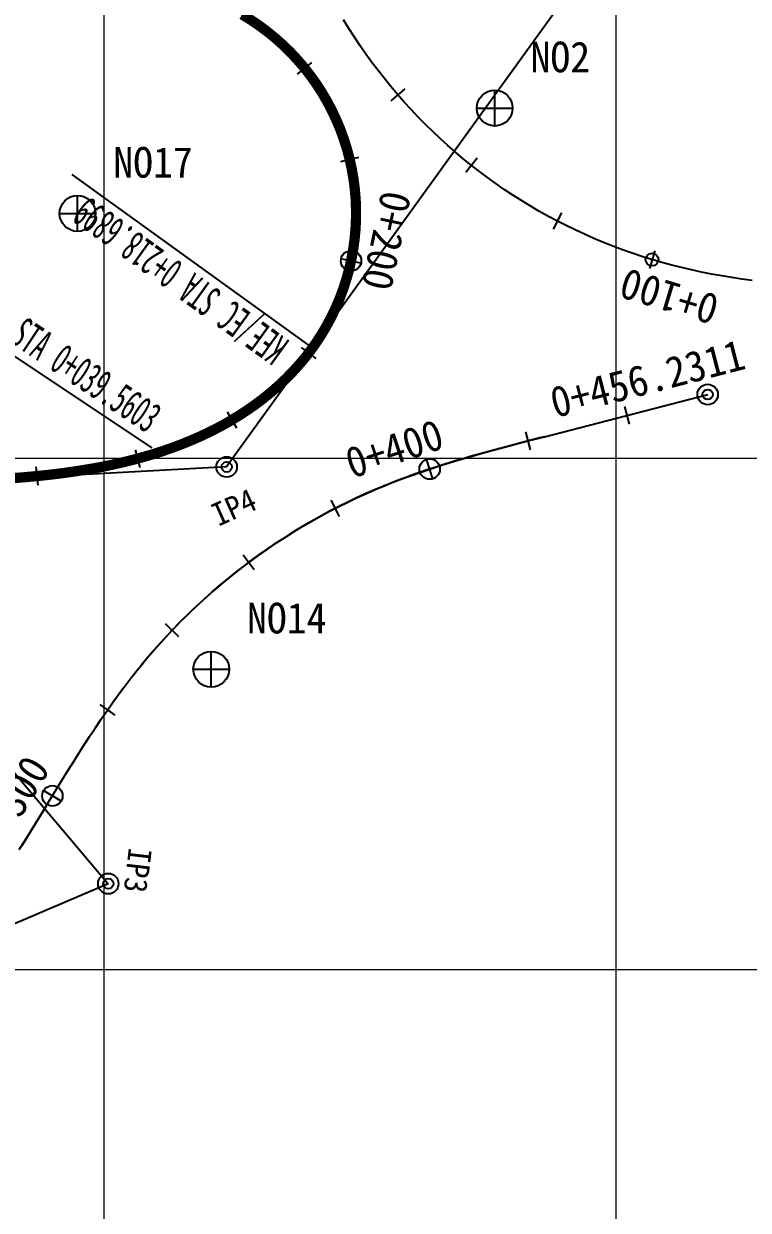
# Model space of a CAD drawing. Header units: metres. Extents: x 222706 to 224249, y 221324 to 222332.
# Drawn here: x 223191.6 to 223333.1, y 221756.6 to 221988.5 of the extents above; entities that cross this region are included whole.
import ezdxf
from ezdxf.enums import TextEntityAlignment as Align

# ---------------------------------------------------------------- set-up
doc = ezdxf.new("R2010")
doc.units = ezdxf.units.M
for name, color, linetype in [('CA-ALGN-CNTL', 2, 'Continuous'), ('CA-ALGN-IPLN', 1, 'Continuous'), ('CA-ALGN-IPSM', 2, 'Continuous'), ('CA-ALGN-STSM', 2, 'Continuous'), ('CA-ALGN-SUBL', 1, 'Continuous'), ('CA-ALGN-SUBT', 2, 'Continuous'), ('CA-ALGN-TEXT', 3, 'Continuous'), ('CV-GRID-LINE', 1, 'Continuous'), ('CV-SURV-SYMB', 3, 'Continuous'), ('CV-SURV-TEXT', 3, 'Continuous')]:
    doc.layers.add(name, color=color, linetype=linetype)
doc.styles.add('GTXT', font='DotumChe.ttf')
doc.styles.add('Han_Romanstyle', font='DotumChe.ttf')

# ---------------------------------------------------------------- blocks, each defined once
blk = doc.blocks.new('CASTAMS')
blk.add_line((0, -1.5), (0, 1.5))
at = {"style": 'GTXT', "flags": 1}
for tag, p in [('STA_DST', (0, -3.62)), ('XSEC_DAT', (0, -6.85))]:
    blk.add_attdef(tag, text='', height=2.5, dxfattribs=at).set_placement(p, align=Align.MIDDLE)

msp = doc.modelspace()

# ---------------------------------------------------------------- linework, layer by layer
at = {"layer": 'CA-ALGN-CNTL'}
for p, q in [((223293.27, 221907.8), (223325.16, 221916.04)), ((223195.94, 221835.58), (223195.95, 221835.6))]:
    msp.add_line(p, q, dxfattribs=at)
at = {"layer": 'CA-ALGN-CNTL', "const_width": 2}
msp.add_lwpolyline([(223234.22, 221990.33), (223235.93, 221989.28), (223237.58, 221988.16), (223239.18, 221986.96), (223240.73, 221985.69), (223242.22, 221984.36), (223243.65, 221982.96), (223245.02, 221981.5), (223246.32, 221979.98), (223247.55, 221978.41), (223248.71, 221976.78), (223249.8, 221975.1), (223250.81, 221973.37), (223251.74, 221971.6), (223252.59, 221969.79), (223253.37, 221967.95), (223254.05, 221966.07), (223254.66, 221964.17), (223255.18, 221962.24), (223255.61, 221960.28), (223255.96, 221958.31), (223256.22, 221956.33), (223256.39, 221954.34), (223256.47, 221952.34), (223256.46, 221950.34), (223256.37, 221948.34), (223256.18, 221946.35), (223255.91, 221944.37), (223255.55, 221942.4), (223255.1, 221940.45), (223254.57, 221938.53), (223253.95, 221936.63), (223253.25, 221934.75), (223252.46, 221932.91), (223251.6, 221931.11), (223250.65, 221929.35), (223249.63, 221927.63), (223248.53, 221925.96), (223247.99, 221925.2), (223246.79, 221923.6), (223245.52, 221922.06), (223244.18, 221920.57), (223242.78, 221919.14), (223241.33, 221917.77), (223239.83, 221916.45), (223238.27, 221915.19), (223236.67, 221913.99), (223235.03, 221912.85), (223233.35, 221911.76), (223231.64, 221910.73), (223229.89, 221909.76), (223228.11, 221908.84), (223226.31, 221907.98), (223224.48, 221907.17), (223222.63, 221906.41), (223220.76, 221905.7), (223218.87, 221905.04), (223216.97, 221904.42), (223215.05, 221903.86), (223213.12, 221903.33), (223211.18, 221902.85), (223209.23, 221902.4), (223207.27, 221901.99), (223205.31, 221901.62), (223203.34, 221901.29), (223201.36, 221900.98), (223199.38, 221900.7), (223197.4, 221900.45), (223195.41, 221900.23), (223193.42, 221900.03), (223191.43, 221899.85), (223189.43, 221899.69)], dxfattribs=at)
at = {"layer": 'CA-ALGN-CNTL'}
for points in [[(223333.85, 221938.36), (223331.86, 221938.62), (223329.88, 221938.91), (223327.91, 221939.23), (223325.94, 221939.59), (223323.98, 221939.98), (223322.02, 221940.4), (223320.08, 221940.85), (223318.14, 221941.34), (223316.21, 221941.86), (223314.29, 221942.42), (223314.21, 221942.45), (223312.3, 221943.04), (223310.4, 221943.68), (223308.51, 221944.34), (223306.64, 221945.05), (223304.78, 221945.79), (223302.94, 221946.56), (223301.11, 221947.37), (223299.3, 221948.21), (223297.5, 221949.09), (223295.72, 221950), (223293.96, 221950.94), (223292.21, 221951.92), (223290.48, 221952.93), (223288.78, 221953.97), (223287.09, 221955.05), (223285.42, 221956.15), (223283.78, 221957.29), (223282.16, 221958.46), (223280.56, 221959.66), (223278.98, 221960.89), (223277.42, 221962.14), (223275.89, 221963.43), (223274.39, 221964.75), (223272.9, 221966.09), (223271.45, 221967.46), (223270.02, 221968.86), (223268.62, 221970.29), (223267.24, 221971.74), (223265.89, 221973.22), (223264.57, 221974.72), (223263.28, 221976.25), (223262.02, 221977.8), (223260.79, 221979.37), (223259.59, 221980.97), (223258.41, 221982.59), (223257.27, 221984.24), (223256.16, 221985.9), (223255.08, 221987.58), (223254.04, 221989.29)], [(223191.45, 221899.85), (223191.58, 221899.86), (223191.7, 221899.87), (223191.82, 221899.88), (223191.95, 221899.89), (223192.07, 221899.9), (223192.2, 221899.92), (223192.32, 221899.93), (223192.45, 221899.94), (223192.57, 221899.95), (223192.7, 221899.96), (223192.82, 221899.97), (223192.95, 221899.98), (223193.07, 221900), (223193.19, 221900.01), (223193.32, 221900.02), (223193.44, 221900.03), (223193.57, 221900.04), (223193.69, 221900.05), (223193.82, 221900.07), (223193.94, 221900.08), (223194.07, 221900.09), (223194.19, 221900.1), (223194.31, 221900.12), (223194.44, 221900.13), (223194.56, 221900.14), (223194.69, 221900.15), (223194.81, 221900.17), (223194.94, 221900.18), (223195.06, 221900.19), (223195.18, 221900.21), (223195.31, 221900.22), (223195.43, 221900.23), (223195.56, 221900.25), (223195.68, 221900.26), (223195.81, 221900.27), (223195.93, 221900.29), (223196.05, 221900.3), (223196.18, 221900.31), (223196.3, 221900.33), (223196.43, 221900.34), (223196.55, 221900.36), (223196.68, 221900.37), (223196.8, 221900.38), (223196.92, 221900.4), (223197.05, 221900.41), (223197.17, 221900.43), (223197.3, 221900.44), (223197.42, 221900.46), (223197.54, 221900.47), (223197.67, 221900.49), (223197.79, 221900.5), (223197.92, 221900.52), (223198.04, 221900.53), (223198.16, 221900.55), (223198.29, 221900.56), (223198.41, 221900.58), (223198.54, 221900.59), (223198.66, 221900.61), (223198.78, 221900.63), (223198.91, 221900.64), (223199.03, 221900.66), (223199.16, 221900.67), (223199.28, 221900.69), (223199.4, 221900.71), (223199.53, 221900.72), (223199.65, 221900.74), (223199.78, 221900.76), (223199.9, 221900.77), (223200.02, 221900.79), (223200.15, 221900.81), (223200.27, 221900.83), (223200.4, 221900.84), (223200.52, 221900.86), (223200.64, 221900.88), (223200.77, 221900.89), (223200.89, 221900.91), (223201.01, 221900.93), (223201.14, 221900.95), (223201.26, 221900.97), (223201.39, 221900.98), (223201.51, 221901), (223201.63, 221901.02), (223201.76, 221901.04), (223201.88, 221901.06), (223202, 221901.08), (223202.13, 221901.1), (223202.25, 221901.11), (223202.37, 221901.13), (223202.5, 221901.15), (223202.62, 221901.17), (223202.74, 221901.19), (223202.87, 221901.21), (223202.99, 221901.23), (223203.11, 221901.25), (223203.24, 221901.27), (223203.36, 221901.29), (223203.48, 221901.31), (223203.61, 221901.33), (223203.73, 221901.35), (223203.85, 221901.37), (223203.98, 221901.39), (223204.1, 221901.41), (223204.22, 221901.44), (223204.35, 221901.46), (223204.47, 221901.48), (223204.59, 221901.5), (223204.72, 221901.52), (223204.84, 221901.54), (223204.96, 221901.56), (223205.09, 221901.59), (223205.21, 221901.61), (223205.33, 221901.63), (223205.46, 221901.65), (223205.58, 221901.67), (223205.7, 221901.7), (223205.82, 221901.72), (223205.95, 221901.74), (223206.07, 221901.76), (223206.19, 221901.79), (223206.32, 221901.81), (223206.44, 221901.83), (223206.56, 221901.86), (223206.68, 221901.88), (223206.81, 221901.9), (223206.93, 221901.93), (223207.05, 221901.95), (223207.18, 221901.98), (223207.3, 221902), (223207.42, 221902.03), (223207.54, 221902.05), (223207.67, 221902.07), (223207.79, 221902.1), (223207.91, 221902.12), (223208.03, 221902.15), (223208.16, 221902.17), (223208.28, 221902.2), (223208.4, 221902.23), (223208.52, 221902.25), (223208.64, 221902.28), (223208.77, 221902.3), (223208.89, 221902.33), (223209.01, 221902.36), (223209.13, 221902.38), (223209.26, 221902.41), (223209.38, 221902.43), (223209.5, 221902.46), (223209.62, 221902.49), (223209.74, 221902.52), (223209.87, 221902.54), (223209.99, 221902.57), (223210.11, 221902.6), (223210.23, 221902.63), (223210.35, 221902.65), (223210.48, 221902.68), (223210.6, 221902.71), (223210.72, 221902.74), (223210.84, 221902.77), (223210.96, 221902.8), (223211.08, 221902.82), (223211.21, 221902.85), (223211.33, 221902.88), (223211.45, 221902.91), (223211.57, 221902.94), (223211.69, 221902.97), (223211.81, 221903), (223211.93, 221903.03), (223212.06, 221903.06), (223212.18, 221903.09), (223212.3, 221903.12), (223212.42, 221903.15), (223212.54, 221903.18), (223212.66, 221903.21), (223212.78, 221903.24), (223212.9, 221903.27), (223213.02, 221903.31), (223213.15, 221903.34), (223213.27, 221903.37), (223213.39, 221903.4), (223213.51, 221903.43), (223213.63, 221903.47), (223213.75, 221903.5), (223213.87, 221903.53), (223213.99, 221903.56), (223214.11, 221903.6), (223214.23, 221903.63), (223214.35, 221903.66), (223214.47, 221903.69), (223214.59, 221903.73), (223214.71, 221903.76), (223214.83, 221903.8), (223214.96, 221903.83), (223215.08, 221903.86), (223215.2, 221903.9), (223215.32, 221903.93), (223215.44, 221903.97), (223215.56, 221904), (223215.68, 221904.04), (223215.8, 221904.07), (223215.92, 221904.11), (223216.04, 221904.14), (223216.16, 221904.18), (223216.28, 221904.21), (223216.39, 221904.25), (223216.51, 221904.29), (223216.63, 221904.32), (223216.75, 221904.36), (223216.87, 221904.4), (223216.99, 221904.43), (223217.11, 221904.47), (223217.23, 221904.51), (223217.35, 221904.54), (223217.47, 221904.58), (223217.59, 221904.62), (223217.71, 221904.66), (223217.83, 221904.7), (223217.95, 221904.73), (223218.06, 221904.77), (223218.18, 221904.81), (223218.3, 221904.85), (223218.42, 221904.89), (223218.54, 221904.93), (223218.66, 221904.97), (223218.78, 221905.01), (223218.9, 221905.05), (223219.01, 221905.09), (223219.13, 221905.13), (223219.25, 221905.17), (223219.37, 221905.21), (223219.49, 221905.25), (223219.61, 221905.29), (223219.72, 221905.33), (223219.84, 221905.37), (223219.96, 221905.41), (223220.08, 221905.46), (223220.2, 221905.5), (223220.31, 221905.54), (223220.43, 221905.58), (223220.55, 221905.62), (223220.67, 221905.67), (223220.78, 221905.71), (223220.9, 221905.75), (223221.02, 221905.79), (223221.14, 221905.84), (223221.25, 221905.88), (223221.37, 221905.93), (223221.49, 221905.97), (223221.6, 221906.01), (223221.72, 221906.06), (223221.84, 221906.1), (223221.95, 221906.15), (223222.07, 221906.19), (223222.19, 221906.24), (223222.3, 221906.28), (223222.42, 221906.33), (223222.54, 221906.37), (223222.65, 221906.42), (223222.77, 221906.46), (223222.89, 221906.51), (223223, 221906.56), (223223.12, 221906.6), (223223.23, 221906.65), (223223.35, 221906.7), (223223.46, 221906.74), (223223.58, 221906.79), (223223.7, 221906.84), (223223.81, 221906.89), (223223.93, 221906.94), (223224.04, 221906.98), (223224.16, 221907.03), (223224.27, 221907.08), (223224.39, 221907.13), (223224.5, 221907.18), (223224.62, 221907.23), (223224.73, 221907.28), (223224.85, 221907.33), (223224.96, 221907.38), (223225.08, 221907.43), (223225.19, 221907.48), (223225.31, 221907.53), (223225.42, 221907.58), (223225.53, 221907.63), (223225.65, 221907.68), (223225.76, 221907.73), (223225.88, 221907.78), (223225.99, 221907.83), (223226.1, 221907.89), (223226.22, 221907.94), (223226.33, 221907.99), (223226.44, 221908.04), (223226.56, 221908.1), (223226.67, 221908.15), (223226.78, 221908.2), (223226.9, 221908.25), (223227.01, 221908.31), (223227.12, 221908.36), (223227.24, 221908.42), (223227.35, 221908.47), (223227.46, 221908.52), (223227.57, 221908.58), (223227.69, 221908.63), (223227.8, 221908.69), (223227.91, 221908.74), (223228.02, 221908.8), (223228.13, 221908.85), (223228.25, 221908.91), (223228.36, 221908.97), (223228.47, 221909.02), (223228.58, 221909.08), (223228.69, 221909.14), (223228.8, 221909.19), (223228.91, 221909.25), (223229.03, 221909.31), (223229.14, 221909.36), (223229.25, 221909.42), (223229.36, 221909.48), (223229.47, 221909.54), (223229.58, 221909.6), (223229.69, 221909.65), (223229.8, 221909.71), (223229.91, 221909.77), (223230.02, 221909.83), (223230.13, 221909.89), (223230.24, 221909.95), (223230.35, 221910.01), (223230.46, 221910.07), (223230.57, 221910.13), (223230.68, 221910.19), (223230.79, 221910.25), (223230.9, 221910.31), (223231.01, 221910.37), (223231.11, 221910.44), (223231.22, 221910.5), (223231.33, 221910.56), (223231.44, 221910.62), (223231.55, 221910.68), (223231.66, 221910.75), (223231.77, 221910.81), (223231.87, 221910.87), (223231.98, 221910.94), (223232.09, 221911), (223232.2, 221911.06), (223232.3, 221911.13), (223232.41, 221911.19), (223232.52, 221911.25), (223232.63, 221911.32), (223232.73, 221911.38), (223232.84, 221911.45), (223232.95, 221911.51), (223233.05, 221911.58), (223233.16, 221911.64), (223233.27, 221911.71), (223233.37, 221911.78), (223233.48, 221911.84), (223233.58, 221911.91), (223233.69, 221911.98), (223233.79, 221912.04), (223233.9, 221912.11), (223234.01, 221912.18), (223234.11, 221912.24), (223234.22, 221912.31), (223234.32, 221912.38), (223234.43, 221912.45), (223234.53, 221912.52), (223234.63, 221912.59), (223234.74, 221912.65), (223234.84, 221912.72), (223234.95, 221912.79), (223235.05, 221912.86), (223235.15, 221912.93), (223235.26, 221913), (223235.36, 221913.07), (223235.46, 221913.14), (223235.57, 221913.21), (223235.67, 221913.28), (223235.77, 221913.36), (223235.88, 221913.43), (223235.98, 221913.5), (223236.08, 221913.57), (223236.18, 221913.64), (223236.28, 221913.71), (223236.39, 221913.79), (223236.49, 221913.86), (223236.59, 221913.93), (223236.69, 221914.01), (223236.79, 221914.08), (223236.89, 221914.15), (223236.99, 221914.23), (223237.09, 221914.3), (223237.2, 221914.38), (223237.3, 221914.45), (223237.4, 221914.52), (223237.5, 221914.6), (223237.6, 221914.67), (223237.7, 221914.75), (223237.79, 221914.83), (223237.89, 221914.9), (223237.99, 221914.98), (223238.09, 221915.05), (223238.19, 221915.13), (223238.29, 221915.21), (223238.39, 221915.28), (223238.49, 221915.36), (223238.58, 221915.44), (223238.68, 221915.52), (223238.78, 221915.6), (223238.88, 221915.67), (223238.97, 221915.75), (223239.07, 221915.83), (223239.17, 221915.91), (223239.27, 221915.99), (223239.36, 221916.07), (223239.46, 221916.15), (223239.56, 221916.23), (223239.65, 221916.31), (223239.75, 221916.39), (223239.84, 221916.47), (223239.94, 221916.55), (223240.03, 221916.63), (223240.13, 221916.71), (223240.22, 221916.79), (223240.32, 221916.87), (223240.41, 221916.95), (223240.51, 221917.04), (223240.6, 221917.12), (223240.7, 221917.2), (223240.79, 221917.28), (223240.88, 221917.37), (223240.98, 221917.45), (223241.07, 221917.53), (223241.16, 221917.62), (223241.25, 221917.7), (223241.35, 221917.78), (223241.44, 221917.87), (223241.53, 221917.95), (223241.62, 221918.04), (223241.72, 221918.12), (223241.81, 221918.21), (223241.9, 221918.29), (223241.99, 221918.38), (223242.08, 221918.47), (223242.17, 221918.55), (223242.26, 221918.64), (223242.35, 221918.72), (223242.44, 221918.81), (223242.53, 221918.9), (223242.62, 221918.99), (223242.71, 221919.07), (223242.8, 221919.16), (223242.89, 221919.25), (223242.98, 221919.34), (223243.07, 221919.42), (223243.15, 221919.51), (223243.24, 221919.6), (223243.33, 221919.69), (223243.42, 221919.78), (223243.5, 221919.87), (223243.59, 221919.96), (223243.68, 221920.05), (223243.76, 221920.14), (223243.85, 221920.23), (223243.94, 221920.32), (223244.02, 221920.41), (223244.11, 221920.5), (223244.19, 221920.59), (223244.28, 221920.68), (223244.36, 221920.78), (223244.45, 221920.87), (223244.53, 221920.96), (223244.62, 221921.05), (223244.7, 221921.14), (223244.79, 221921.24), (223244.87, 221921.33), (223244.95, 221921.42), (223245.04, 221921.52), (223245.12, 221921.61), (223245.2, 221921.7), (223245.28, 221921.8), (223245.37, 221921.89), (223245.45, 221921.99), (223245.53, 221922.08), (223245.61, 221922.18), (223245.69, 221922.27), (223245.77, 221922.37), (223245.85, 221922.46), (223245.93, 221922.56), (223246.01, 221922.65), (223246.09, 221922.75), (223246.17, 221922.85), (223246.25, 221922.94), (223246.33, 221923.04), (223246.41, 221923.14), (223246.49, 221923.23), (223246.57, 221923.33), (223246.65, 221923.43), (223246.72, 221923.53), (223246.8, 221923.62), (223246.88, 221923.72), (223246.96, 221923.82), (223247.04, 221923.93), (223247.12, 221924.03), (223247.21, 221924.15), (223247.29, 221924.26), (223247.39, 221924.38), (223247.48, 221924.51), (223247.58, 221924.64), (223247.67, 221924.77), (223247.76, 221924.89), (223247.84, 221924.99), (223247.91, 221925.08), (223247.96, 221925.15), (223247.99, 221925.2)], [(223190.7, 221827.06), (223191.76, 221828.76), (223192.81, 221830.46), (223193.86, 221832.17), (223194.9, 221833.87), (223195.94, 221835.58), (223195.95, 221835.6), (223196.99, 221837.31), (223198.04, 221839.02), (223199.08, 221840.72), (223200.13, 221842.42), (223201.19, 221844.12), (223202.26, 221845.81), (223203.33, 221847.5), (223204.42, 221849.18), (223205.52, 221850.84), (223206.64, 221852.5), (223207.77, 221854.15), (223208.92, 221855.79), (223210.1, 221857.41), (223211.29, 221859.01), (223212.5, 221860.6), (223213.74, 221862.17), (223214.42, 221863.01), (223215.7, 221864.55), (223217, 221866.06), (223218.33, 221867.56), (223219.68, 221869.03), (223221.06, 221870.48), (223222.46, 221871.91), (223223.88, 221873.31), (223225.33, 221874.69), (223226.8, 221876.05), (223228.3, 221877.38), (223229.81, 221878.68), (223231.35, 221879.96), (223232.91, 221881.22), (223234.49, 221882.44), (223236.08, 221883.64), (223237.7, 221884.82), (223239.34, 221885.97), (223241, 221887.09), (223242.67, 221888.18), (223244.37, 221889.24), (223246.08, 221890.28), (223247.81, 221891.29), (223249.55, 221892.26), (223251.31, 221893.21), (223253.09, 221894.13), (223254.88, 221895.02), (223256.68, 221895.88), (223258.5, 221896.71), (223260.34, 221897.51), (223261.68, 221898.08), (223263.54, 221898.82), (223265.41, 221899.54), (223267.28, 221900.23), (223269.17, 221900.89), (223271.07, 221901.53), (223272.97, 221902.15), (223274.88, 221902.75), (223276.79, 221903.33), (223278.71, 221903.89), (223280.63, 221904.44), (223282.56, 221904.98), (223284.49, 221905.5), (223286.42, 221906.02), (223288.36, 221906.53), (223290.29, 221907.03), (223292.23, 221907.53), (223293.27, 221907.8), (223325.16, 221916.04)], [(223293.27, 221907.8), (223292.3, 221907.55), (223291.33, 221907.3), (223290.36, 221907.05), (223289.4, 221906.8), (223288.43, 221906.54), (223287.46, 221906.29), (223286.49, 221906.04), (223285.53, 221905.78), (223284.56, 221905.52), (223283.6, 221905.26), (223282.63, 221905), (223281.67, 221904.73), (223280.71, 221904.46), (223279.74, 221904.19), (223278.78, 221903.91), (223277.82, 221903.63), (223276.86, 221903.35), (223275.9, 221903.06), (223274.95, 221902.77), (223273.99, 221902.48), (223273.04, 221902.17), (223272.09, 221901.87), (223271.14, 221901.56), (223270.19, 221901.24), (223269.24, 221900.92), (223268.3, 221900.59), (223267.36, 221900.25), (223266.42, 221899.91), (223265.48, 221899.57), (223264.54, 221899.21), (223263.61, 221898.85), (223262.68, 221898.48), (223261.75, 221898.1), (223261.68, 221898.08)], [(223195.95, 221835.6), (223196.47, 221836.45), (223196.99, 221837.31), (223197.51, 221838.16), (223198.04, 221839.02), (223198.56, 221839.87), (223199.08, 221840.72), (223199.61, 221841.57), (223200.13, 221842.42), (223200.66, 221843.27), (223201.19, 221844.12), (223201.72, 221844.97), (223202.26, 221845.81), (223202.79, 221846.66), (223203.33, 221847.5), (223203.87, 221848.34), (223204.42, 221849.18), (223204.97, 221850.01), (223205.52, 221850.84), (223206.08, 221851.68), (223206.64, 221852.5), (223207.2, 221853.33), (223207.77, 221854.15), (223208.35, 221854.97), (223208.92, 221855.79), (223209.51, 221856.6), (223210.1, 221857.41), (223210.69, 221858.21), (223211.29, 221859.01), (223211.89, 221859.81), (223212.5, 221860.6), (223213.12, 221861.39), (223213.74, 221862.17), (223214.37, 221862.95), (223214.42, 221863.01)], [(223195.94, 221835.58), (223195.42, 221834.73), (223194.9, 221833.87), (223194.38, 221833.02), (223193.86, 221832.17), (223193.34, 221831.31), (223192.81, 221830.46), (223192.29, 221829.61), (223191.76, 221828.76), (223191.23, 221827.91)]]:
    msp.add_lwpolyline(points, dxfattribs=at)
for centre, radius, start, end in [((223211.48, 221951.5), 45, 324.2356, 100.3826), ((223307.37, 221787.11), 120, 112.3769, 140.7678)]:
    msp.add_arc(centre, radius, start, end, dxfattribs=at)
at = {"layer": 'CA-ALGN-IPLN'}
for points in [[(223128.59, 221916.7), (223139.55, 221933.17), (223178.14, 221991.14), (223313.33, 222015.91), (223231.2, 221901.88), (223157.25, 221897.86), (223132.13, 221899.28)], [(223078.5, 221895.35), (223088.67, 221893.59), (223153.85, 221884.55), (223208.08, 221820.41), (223096.12, 221772.53), (223087.35, 221854.76), (223119.8, 221903.51), (223128.59, 221916.7)]]:
    msp.add_lwpolyline(points, dxfattribs=at)
at = {"layer": 'CA-ALGN-IPSM'}
for centre, radius in [((223325.16, 221916.04), 2), ((223325.16, 221916.04), 1), ((223231.2, 221901.88), 2), ((223231.2, 221901.88), 1)]:
    msp.add_circle(centre, radius, dxfattribs=at)
at = {"layer": 'CA-ALGN-STSM'}
for centre, radius in [((223255.5, 221942.17), 2), ((223255.5, 221942.17), 2), ((223314.29, 221942.42), 1.25), ((223325.16, 221916.04), 2), ((223325.16, 221916.04), 2), ((223270.86, 221901.47), 2), ((223270.86, 221901.47), 2), ((223197.16, 221837.58), 2), ((223197.16, 221837.58), 2)]:
    msp.add_circle(centre, radius, dxfattribs=at)
at = {"layer": 'CA-ALGN-SUBL'}
for p, q in [((223247.99, 221925.2), (223201.01, 221959.04)), ((223247.99, 221925.2), (223201.01, 221959.04)), ((223150.51, 221949.64), (223216.58, 221905.65))]:
    msp.add_line(p, q, dxfattribs=at)
at = {"layer": 'CA-ALGN-SUBT'}
for radius in [2, 1]:
    msp.add_circle((223208.08, 221820.41), radius, dxfattribs=at)
at = {"layer": 'CV-GRID-LINE', "lineweight": 0}
for p, q in [((223207.23, 222203.63), (223207.23, 221503.63)), ((223307.23, 222203.63), (223307.23, 221503.63)), ((222707.23, 221903.63), (223507.23, 221903.63)), ((222707.23, 221803.63), (223507.23, 221803.63))]:
    msp.add_line(p, q, dxfattribs=at)
at = {"layer": 'CV-SURV-SYMB'}
for p, q in [((223283.56, 221968.54), (223283.56, 221975.54)), ((223280.06, 221972.04), (223287.06, 221972.04)), ((223202.07, 221947.94), (223202.07, 221954.94)), ((223198.57, 221951.44), (223205.57, 221951.44)), ((223228.19, 221858.83), (223228.19, 221865.83)), ((223224.69, 221862.33), (223231.69, 221862.33))]:
    msp.add_line(p, q, dxfattribs=at)
for centre in [(223283.56, 221972.04), (223202.07, 221951.44), (223228.19, 221862.33)]:
    msp.add_circle(centre, 3.5, dxfattribs=at)
for p in [(223283.56, 221972.04), (223202.07, 221951.44), (223228.19, 221862.33)]:
    msp.add_point(p, dxfattribs=at)

# ---------------------------------------------------------------- block references
at = {"layer": 'CA-ALGN-STSM', "yscale": 1.200000000011642, "zscale": 1.2}
for p, xscale, rotation in [((223246.47, 221979.8), 1.200000000000369, 308.9619105662308), ((223264.63, 221974.66), 1.199999999992958, 130.7943353709083), ((223255.24, 221962), 1.199999999984684, 283.4971196703328), ((223279.04, 221960.83), 1.199999999982858, 141.604859807632), ((223295.79, 221949.96), 1.199999999990881, 152.4153842428947), ((223255.5, 221942.17), 1.200000000010368, 258.0323287764805), ((223314.29, 221942.42), 1.200000000010669, 163.2258892128608), ((223247.21, 221924.15), 1.20000000001311, 232.581010174561), ((223232.23, 221911.08), 1.199999999991724, 210.667453669114), ((223309.45, 221911.98), 1.199999999992455, 14.48079722412944), ((223290.08, 221906.98), 1.200000000004954, 14.55902251880976), ((223213.79, 221903.51), 1.199999999996046, 195.0336729063725), ((223270.86, 221901.47), 1.199999999989033, 18.39665909748377), ((223194.11, 221900.09), 1.200000000014342, 185.6796678843994), ((223252.41, 221893.79), 1.200000000004078, 27.25515898028241), ((223235.48, 221883.19), 1.200000000002997, 36.80445556535577), ((223220.53, 221869.94), 1.200000000008162, 46.35375215185937), ((223207.96, 221854.41), 1.200000000008337, 55.068127508274), ((223197.16, 221837.58), 1.199999999993467, 58.62506721209461)]:
    msp.add_blockref('CASTAMS', p, dxfattribs=dict(at, xscale=xscale, rotation=rotation))

# ---------------------------------------------------------------- texts
at = {"layer": 'CA-ALGN-SUBT', "style": 'Han_Romanstyle', "width": 0.6}
for s, rotation, p in [('KEE/EC STA 0+218.6899', 144.2356, (223243.74, 221926.41)), ('KA STA 0+039.5603', 326.3465, (223182.76, 221930.28))]:
    msp.add_text(s, height=6, rotation=rotation, dxfattribs=at).set_placement(p)
at = {"layer": 'CA-ALGN-TEXT', "style": 'Han_Romanstyle'}
for s, height, rotation, p in [('0+200', 6, 258.0323, (223261.55, 221956.22)), ('0+100', 6, 163.2259, (223327.78, 221935.22)), ('0+456.2311', 6, 14.4808, (223295.36, 221911.44)), ('0+400', 6, 18.3967, (223255.68, 221899.58)), ('IP4', 4.5, 24.1368, (223229.54, 221890.18)), ('0+300', 6, 58.6251, (223186.79, 221826.34)), ('IP3', 4.5, 263.3213, (223212.11, 221827.59))]:
    msp.add_text(s, height=height, rotation=rotation, dxfattribs=at).set_placement(p)
at = {"layer": 'CV-SURV-TEXT', "style": 'Han_Romanstyle'}
for s, p in [('NO2', (223290.56, 221979.04)), ('NO17', (223209.07, 221958.44)), ('NO14', (223235.19, 221869.33))]:
    msp.add_text(s, height=6, dxfattribs=at).set_placement(p)

doc.saveas('drawing.dxf')
